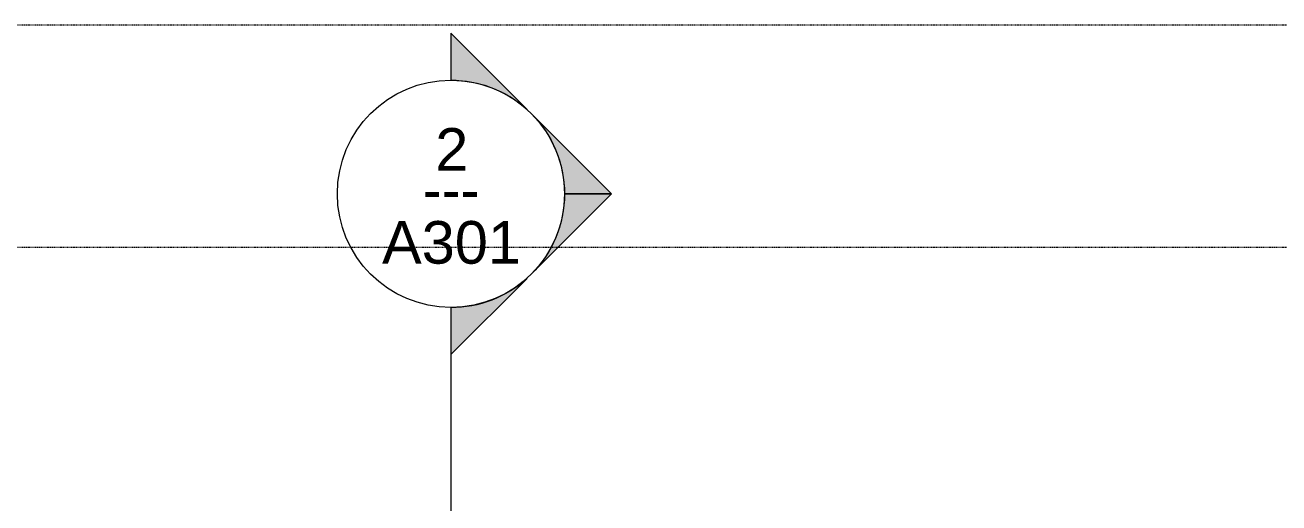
# Model space of a CAD drawing. Header units: inches. Extents: x -4169 to 1833, y -300 to 585.
# Drawn here: x -3860.7 to -3595.7, y 426 to 527 of the extents above; entities that cross this region are included whole.
import ezdxf

# ---------------------------------------------------------------- set-up
doc = ezdxf.new("R2010")
doc.units = ezdxf.units.IN
doc.header["$MEASUREMENT"] = 0
doc.linetypes.add('Aligning Line 1_8_', pattern=[0.25, 0.125, -0.125])
for name, color, linetype, lineweight in [('0-1', 7, 'Continuous', 5), ('G-ANNO-SYMB', 111, 'Aligning Line 1_8_', 9), ('G-ANNO-SYMB-1', 254, 'Aligning Line 1_8_', 9), ('G-ANNO-SYMB-2', 147, 'Aligning Line 1_8_', 9), ('G-ANNO-SYMB-3', 111, 'Continuous', 9)]:
    doc.layers.add(name, color=color, linetype=linetype, lineweight=lineweight)
doc.styles.add('Arial', font='arial.ttf', dxfattribs={"height": 9})
doc.styles.add('Century Gothic', font='ufonts.com_century-gothic.ttf', dxfattribs={"height": 9})

# ---------------------------------------------------------------- blocks, each defined once
blk = doc.blocks.new('CTR - 2nd Phase_rvt-1-BUILDING SECTION - NORTH_SOUTH THRU PARKING RAMP - LOOKING WEST')
at = {"layer": 'G-ANNO-SYMB-1'}
blk.add_line((-1910.95, 526.95), (-4072.05, 526.95), dxfattribs=at)
blk = doc.blocks.new('CTR  - Topography_rvt-1-BUILDING SECTION - NORTH_SOUTH THRU PARKING RAMP - LOOKING WEST')
at = {"layer": 'G-ANNO-SYMB-2'}
blk.add_line((-1910.95, 480), (-4072.05, 480), dxfattribs=at)
blk = doc.blocks.new('CTR - 1st Phase - Common Walls_rvt-1-BUILDING SECTION - NORTH_SOUTH THRU PARKING RAMP - LOOKING WEST')
at = {"layer": 'G-ANNO-SYMB-2'}
for p, q in [((-1910.95, 526.95), (-4072.05, 526.95)), ((-1910.95, 526.95), (-4072.05, 526.95)), ((-1910.95, 480), (-4072.05, 480))]:
    blk.add_line(p, q, dxfattribs=at)
blk = doc.blocks.new('Section - Section Head - Filled-22785-BUILDING SECTION - NORTH_SOUTH THRU PARKING RAMP - LOOKING WEST')
at = {"layer": 'G-ANNO-SYMB-3'}
h = blk.add_hatch(color=256, dxfattribs=at)
edge = h.paths.add_edge_path(flags=0)
edge.add_arc((-2547.82, 478.14), 24.03, 90, 132.0784, ccw=False)
edge.add_line((-2547.82, 502.17), (-2547.82, 512.08))
edge.add_line((-2547.82, 512.08), (-2563.93, 495.98))
h = blk.add_hatch(color=256, dxfattribs=at)
edge = h.paths.add_edge_path(flags=0)
edge.add_line((-2564.79, 495.11), (-2581.76, 478.14))
edge.add_line((-2581.76, 478.14), (-2571.82, 478.14))
edge.add_arc((-2547.82, 478.14), 24, 135, 180, ccw=False)
h = blk.add_hatch(color=256, dxfattribs=at)
edge = h.paths.add_edge_path(flags=0)
edge.add_arc((-2547.82, 478.14), 24, 180, 225, ccw=False)
edge.add_line((-2571.82, 478.14), (-2581.76, 478.14))
edge.add_line((-2581.76, 478.14), (-2564.79, 461.17))
h = blk.add_hatch(color=256, dxfattribs=at)
edge = h.paths.add_edge_path(flags=0)
edge.add_line((-2563.93, 460.3), (-2547.82, 444.2))
edge.add_line((-2547.82, 444.2), (-2547.82, 454.11))
edge.add_arc((-2547.82, 478.14), 24.03, 227.9216, 270, ccw=False)
for p, q in [((-2563.93, 495.98), (-2547.82, 512.08)), ((-2547.82, 512.08), (-2547.82, 502.17)), ((-2581.76, 478.14), (-2564.79, 495.11)), ((-2571.82, 478.14), (-2581.76, 478.14)), ((-2564.79, 461.17), (-2581.76, 478.14)), ((-2581.76, 478.14), (-2571.82, 478.14)), ((-2547.82, 444.2), (-2563.93, 460.3)), ((-2547.82, 454.11), (-2547.82, 444.2))]:
    blk.add_line(p, q, dxfattribs=at)
for centre, radius, start, end in [((-2547.82, 478.17), 24, 90, 270), ((-2547.82, 478.14), 24.03, 90, 132.0784), ((-2547.82, 478.17), 24, 270, 90), ((-2547.82, 478.14), 24, 135, 180), ((-2547.82, 478.14), 24, 180, 225), ((-2547.82, 478.14), 24.03, 227.9216, 270)]:
    blk.add_arc(centre, radius, start, end, dxfattribs=at)

msp = doc.modelspace()

# ---------------------------------------------------------------- linework, layer by layer
at = {"layer": 'G-ANNO-SYMB'}
for p, q in [((-1910.9479, 526.9531), (-4072.0519, 526.9531)), ((-1910.9479, 480), (-4072.0519, 480))]:
    msp.add_line(p, q, dxfattribs=at)
at = {"layer": 'G-ANNO-SYMB-3'}
msp.add_line((-3770.7237, 467.281), (-3770.7237, -184.9308), dxfattribs=at)

# ---------------------------------------------------------------- block references
at = {"layer": '0-1'}
for name in ['CTR - 2nd Phase_rvt-1-BUILDING SECTION - NORTH_SOUTH THRU PARKING RAMP - LOOKING WEST', 'CTR - 1st Phase - Common Walls_rvt-1-BUILDING SECTION - NORTH_SOUTH THRU PARKING RAMP - LOOKING WEST', 'CTR  - Topography_rvt-1-BUILDING SECTION - NORTH_SOUTH THRU PARKING RAMP - LOOKING WEST']:
    msp.add_blockref(name, (0, 0), dxfattribs=at)
at = {"layer": 'G-ANNO-SYMB-3', "extrusion": (0, 0, -1)}
msp.add_blockref('Section - Section Head - Filled-22785-BUILDING SECTION - NORTH_SOUTH THRU PARKING RAMP - LOOKING WEST', (6318.5449, 13.1396), dxfattribs=at)

# ---------------------------------------------------------------- texts
at = {"layer": 'G-ANNO-SYMB-3', "char_height": 9, "attachment_point": 1}
for s, insert, width, style in [('2', (-3774.0447, 505.1897), 8.484, 'Arial'), ('---', (-3776.696, 496.683), 15.453, 'Century Gothic'), ('A301', (-3785.2888, 485.5534), 35.754, 'Arial')]:
    msp.add_mtext(s, dxfattribs=dict(at, insert=insert, width=width, style=style))

doc.saveas('drawing.dxf')
